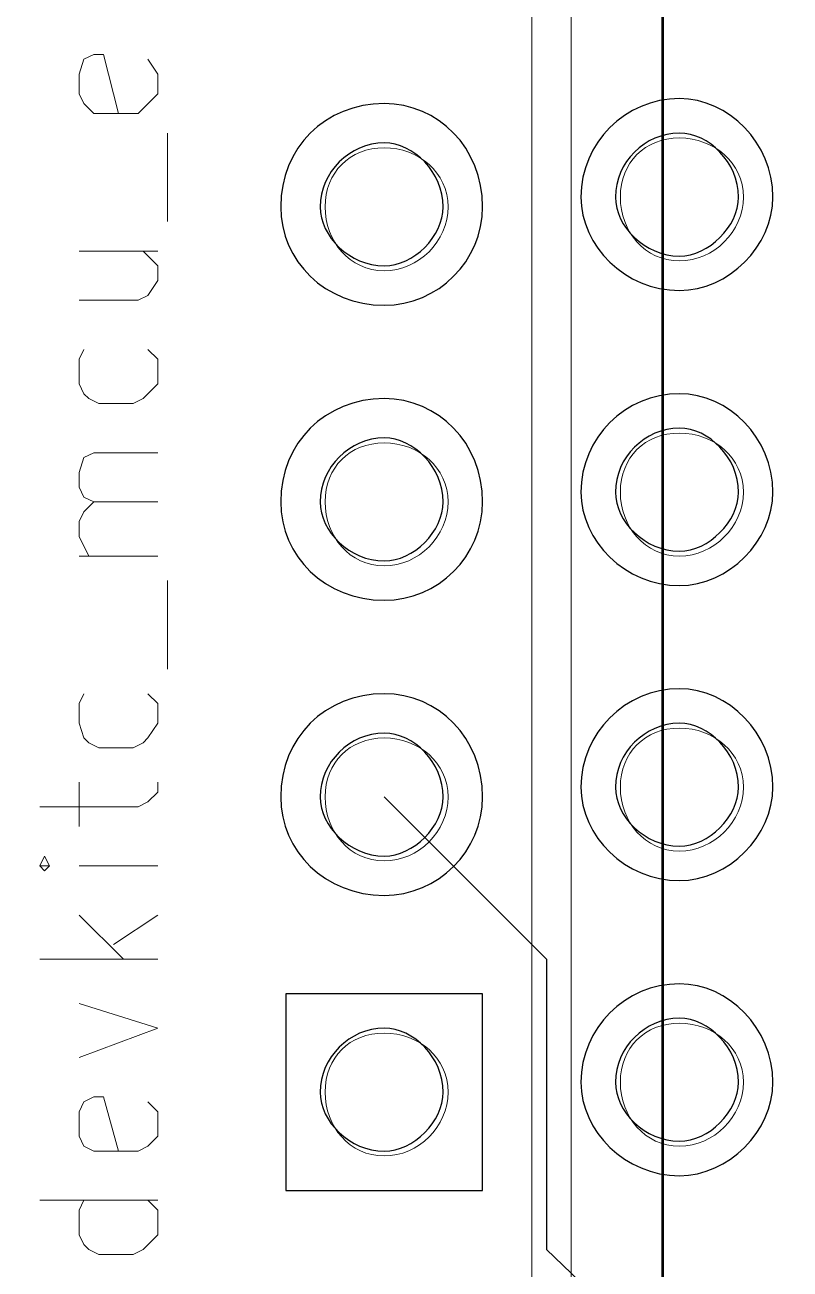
# Model space of a CAD drawing. Header units: centimetres. Extents: x -14.7 to 16.9, y -14.9 to 2.2.
# Drawn here: x -9.799 to -9.141, y -9.895 to -8.824 of the extents above; entities that cross this region are included whole.
import ezdxf

# ---------------------------------------------------------------- set-up
doc = ezdxf.new("R2010")
doc.units = ezdxf.units.CM
doc.header["$MEASUREMENT"] = 0
doc.layers.add('Layer 1', color=7, linetype='Continuous')

msp = doc.modelspace()

# ---------------------------------------------------------------- linework, layer by layer
at = {"layer": 'Layer 1', "lineweight": 53}
msp.add_lwpolyline([(-10.75, -13.7), (-9.25, -13.7), (-9.25, -6.3), (-10.75, -6.3), (-10.75, -13.7)], close=True, dxfattribs=at)
msp.add_open_spline([(-13.7, -13.2), (-13.7, -13.2), (-13.7, -6.8), (-13.7, -6.8), (-13.7, -6.8), (-13.7, -6.52386), (-13.47614, -6.3), (-13.2, -6.3), (-13.2, -6.3), (-13.2, -6.3), (-6.8, -6.3), (-6.8, -6.3), (-6.8, -6.3), (-6.52386, -6.3), (-6.3, -6.52386), (-6.3, -6.8), (-6.3, -6.8), (-6.3, -6.8), (-6.3, -13.2), (-6.3, -13.2), (-6.3, -13.2), (-6.3, -13.47614), (-6.52386, -13.7), (-6.8, -13.7), (-6.8, -13.7), (-6.8, -13.7), (-13.2, -13.7), (-13.2, -13.7), (-13.2, -13.7), (-13.47614, -13.7), (-13.7, -13.47614), (-13.7, -13.2)], degree=3, knots=[0, 0, 0, 0, 0.1111111, 0.1111111, 0.1111111, 0.1111111, 0.2222222, 0.2222222, 0.2222222, 0.2222222, 0.3333333, 0.3333333, 0.3333333, 0.3333333, 0.4444444, 0.4444444, 0.4444444, 0.4444444, 0.5555556, 0.5555556, 0.5555556, 0.5555556, 0.6666667, 0.6666667, 0.6666667, 0.6666667, 0.7777778, 0.7777778, 0.7777778, 0.7777778, 1, 1, 1, 1], dxfattribs=at)
at = {"layer": 'Layer 1', "color": 41, "lineweight": 13}
for points in [[(-9.36288, -7.57482), (-9.36288, -7.57482), (-9.36288, -11.38482), (-9.36288, -11.38482)], [(-9.32901, -8.83636), (-9.32901, -8.83636), (-9.32901, -8.87869), (-9.32901, -8.87869)], [(-9.32901, -9.08612), (-9.32901, -9.08612), (-9.32901, -9.12846), (-9.32901, -9.12846)], [(-9.32901, -9.33589), (-9.32901, -9.33589), (-9.32901, -9.37822), (-9.32901, -9.37822)], [(-9.32901, -9.59836), (-9.32901, -9.59836), (-9.32901, -9.63646), (-9.32901, -9.63646)], [(-9.32901, -9.84812), (-9.32901, -9.84812), (-9.32901, -9.88622), (-9.32901, -9.88622)]]:
    msp.add_open_spline(points, degree=3, dxfattribs=at)
at = {"layer": 'Layer 1', "color": 253, "lineweight": 13}
msp.add_open_spline([(-9.32901, -7.82882), (-9.32901, -7.82882), (-9.32901, -12.92576), (-9.32901, -12.92576)], degree=3, dxfattribs=at)
at = {"layer": 'Layer 1', "color": 41, "lineweight": 18}
for points, knots in [([(-9.69308, -8.85329), (-9.69308, -8.85329), (-9.68461, -8.86599), (-9.68461, -8.86599), (-9.68461, -8.86599), (-9.68461, -8.86599), (-9.68461, -8.88292), (-9.68461, -8.88292), (-9.68461, -8.88292), (-9.68461, -8.88292), (-9.70155, -8.89986), (-9.70155, -8.89986), (-9.70155, -8.89986), (-9.70155, -8.89986), (-9.73965, -8.89986), (-9.73965, -8.89986), (-9.73965, -8.89986), (-9.73965, -8.89986), (-9.74811, -8.89139), (-9.74811, -8.89139), (-9.74811, -8.89139), (-9.74811, -8.89139), (-9.75235, -8.88292), (-9.75235, -8.88292), (-9.75235, -8.88292), (-9.75235, -8.88292), (-9.75235, -8.86599), (-9.75235, -8.86599), (-9.75235, -8.86599), (-9.75235, -8.86599), (-9.74811, -8.85329), (-9.74811, -8.85329), (-9.74811, -8.85329), (-9.74811, -8.85329), (-9.73965, -8.84906), (-9.73965, -8.84906), (-9.73965, -8.84906), (-9.73965, -8.84906), (-9.73118, -8.84906), (-9.73118, -8.84906), (-9.73118, -8.84906), (-9.73118, -8.84906), (-9.71848, -8.89986), (-9.71848, -8.89986)], [0, 0, 0, 0, 0.0833333, 0.0833333, 0.0833333, 0.0833333, 0.1666667, 0.1666667, 0.1666667, 0.1666667, 0.25, 0.25, 0.25, 0.25, 0.3333333, 0.3333333, 0.3333333, 0.3333333, 0.4166667, 0.4166667, 0.4166667, 0.4166667, 0.5, 0.5, 0.5, 0.5, 0.5833333, 0.5833333, 0.5833333, 0.5833333, 0.6666667, 0.6666667, 0.6666667, 0.6666667, 0.75, 0.75, 0.75, 0.75, 0.8333333, 0.8333333, 0.8333333, 0.8333333, 1, 1, 1, 1]), ([(-9.75235, -9.06072), (-9.75235, -9.06072), (-9.70155, -9.06072), (-9.70155, -9.06072), (-9.70155, -9.06072), (-9.70155, -9.06072), (-9.69308, -9.05649), (-9.69308, -9.05649), (-9.69308, -9.05649), (-9.69308, -9.05649), (-9.68461, -9.04379), (-9.68461, -9.04379), (-9.68461, -9.04379), (-9.68461, -9.04379), (-9.68461, -9.03109), (-9.68461, -9.03109), (-9.68461, -9.03109), (-9.68461, -9.03109), (-9.69731, -9.01839), (-9.69731, -9.01839)], [0, 0, 0, 0, 0.1666667, 0.1666667, 0.1666667, 0.1666667, 0.3333333, 0.3333333, 0.3333333, 0.3333333, 0.5, 0.5, 0.5, 0.5, 0.6666667, 0.6666667, 0.6666667, 0.6666667, 1, 1, 1, 1]), ([(-9.69308, -9.10306), (-9.69308, -9.10306), (-9.68461, -9.11152), (-9.68461, -9.11152), (-9.68461, -9.11152), (-9.68461, -9.11152), (-9.68461, -9.13269), (-9.68461, -9.13269), (-9.68461, -9.13269), (-9.68461, -9.13269), (-9.69731, -9.14539), (-9.69731, -9.14539), (-9.69731, -9.14539), (-9.69731, -9.14539), (-9.70578, -9.14962), (-9.70578, -9.14962), (-9.70578, -9.14962), (-9.70578, -9.14962), (-9.73541, -9.14962), (-9.73541, -9.14962), (-9.73541, -9.14962), (-9.73541, -9.14962), (-9.74388, -9.14539), (-9.74388, -9.14539), (-9.74388, -9.14539), (-9.74388, -9.14539), (-9.74811, -9.14116), (-9.74811, -9.14116), (-9.74811, -9.14116), (-9.74811, -9.14116), (-9.75235, -9.13269), (-9.75235, -9.13269), (-9.75235, -9.13269), (-9.75235, -9.13269), (-9.75235, -9.11152), (-9.75235, -9.11152), (-9.75235, -9.11152), (-9.75235, -9.11152), (-9.74811, -9.10306), (-9.74811, -9.10306)], [0, 0, 0, 0, 0.0909091, 0.0909091, 0.0909091, 0.0909091, 0.1818182, 0.1818182, 0.1818182, 0.1818182, 0.2727273, 0.2727273, 0.2727273, 0.2727273, 0.3636364, 0.3636364, 0.3636364, 0.3636364, 0.4545455, 0.4545455, 0.4545455, 0.4545455, 0.5454545, 0.5454545, 0.5454545, 0.5454545, 0.6363636, 0.6363636, 0.6363636, 0.6363636, 0.7272727, 0.7272727, 0.7272727, 0.7272727, 0.8181818, 0.8181818, 0.8181818, 0.8181818, 1, 1, 1, 1]), ([(-9.73965, -9.23429), (-9.73965, -9.23429), (-9.74812, -9.23006), (-9.74812, -9.23006), (-9.74812, -9.23006), (-9.74812, -9.23006), (-9.75235, -9.22159), (-9.75235, -9.22159), (-9.75235, -9.22159), (-9.75235, -9.22159), (-9.75235, -9.20889), (-9.75235, -9.20889), (-9.75235, -9.20889), (-9.75235, -9.20889), (-9.74812, -9.19619), (-9.74812, -9.19619), (-9.74812, -9.19619), (-9.74812, -9.19619), (-9.73965, -9.19196), (-9.73965, -9.19196), (-9.73965, -9.19196), (-9.73965, -9.19196), (-9.68461, -9.19196), (-9.68461, -9.19196)], [0, 0, 0, 0, 0.1428571, 0.1428571, 0.1428571, 0.1428571, 0.2857143, 0.2857143, 0.2857143, 0.2857143, 0.4285714, 0.4285714, 0.4285714, 0.4285714, 0.5714286, 0.5714286, 0.5714286, 0.5714286, 0.7142857, 0.7142857, 0.7142857, 0.7142857, 1, 1, 1, 1]), ([(-9.74388, -9.28086), (-9.74388, -9.28086), (-9.75235, -9.26392), (-9.75235, -9.26392), (-9.75235, -9.26392), (-9.75235, -9.26392), (-9.75235, -9.25122), (-9.75235, -9.25122), (-9.75235, -9.25122), (-9.75235, -9.25122), (-9.74812, -9.24276), (-9.74812, -9.24276), (-9.74812, -9.24276), (-9.74812, -9.24276), (-9.73965, -9.23429), (-9.73965, -9.23429), (-9.73965, -9.23429), (-9.73965, -9.23429), (-9.68461, -9.23429), (-9.68461, -9.23429)], [0, 0, 0, 0, 0.1666667, 0.1666667, 0.1666667, 0.1666667, 0.3333333, 0.3333333, 0.3333333, 0.3333333, 0.5, 0.5, 0.5, 0.5, 0.6666667, 0.6666667, 0.6666667, 0.6666667, 1, 1, 1, 1]), ([(-9.69308, -9.39939), (-9.69308, -9.39939), (-9.68461, -9.40786), (-9.68461, -9.40786), (-9.68461, -9.40786), (-9.68461, -9.40786), (-9.68461, -9.42479), (-9.68461, -9.42479), (-9.68461, -9.42479), (-9.68461, -9.42479), (-9.69308, -9.43749), (-9.69308, -9.43749), (-9.69308, -9.43749), (-9.69308, -9.43749), (-9.69731, -9.44172), (-9.69731, -9.44172), (-9.69731, -9.44172), (-9.69731, -9.44172), (-9.70578, -9.44596), (-9.70578, -9.44596), (-9.70578, -9.44596), (-9.70578, -9.44596), (-9.73541, -9.44596), (-9.73541, -9.44596), (-9.73541, -9.44596), (-9.73541, -9.44596), (-9.74388, -9.44172), (-9.74388, -9.44172), (-9.74388, -9.44172), (-9.74388, -9.44172), (-9.74811, -9.43749), (-9.74811, -9.43749), (-9.74811, -9.43749), (-9.74811, -9.43749), (-9.75235, -9.42479), (-9.75235, -9.42479), (-9.75235, -9.42479), (-9.75235, -9.42479), (-9.75235, -9.40786), (-9.75235, -9.40786), (-9.75235, -9.40786), (-9.75235, -9.40786), (-9.74811, -9.39939), (-9.74811, -9.39939)], [0, 0, 0, 0, 0.0833333, 0.0833333, 0.0833333, 0.0833333, 0.1666667, 0.1666667, 0.1666667, 0.1666667, 0.25, 0.25, 0.25, 0.25, 0.3333333, 0.3333333, 0.3333333, 0.3333333, 0.4166667, 0.4166667, 0.4166667, 0.4166667, 0.5, 0.5, 0.5, 0.5, 0.5833333, 0.5833333, 0.5833333, 0.5833333, 0.6666667, 0.6666667, 0.6666667, 0.6666667, 0.75, 0.75, 0.75, 0.75, 0.8333333, 0.8333333, 0.8333333, 0.8333333, 1, 1, 1, 1]), ([(-9.78622, -9.49676), (-9.78622, -9.49676), (-9.70155, -9.49676), (-9.70155, -9.49676), (-9.70155, -9.49676), (-9.70155, -9.49676), (-9.69308, -9.49252), (-9.69308, -9.49252), (-9.69308, -9.49252), (-9.69308, -9.49252), (-9.68461, -9.48406), (-9.68461, -9.48406), (-9.68461, -9.48406), (-9.68461, -9.48406), (-9.68461, -9.47559), (-9.68461, -9.47559)], [0, 0, 0, 0, 0.2, 0.2, 0.2, 0.2, 0.4, 0.4, 0.4, 0.4, 0.6, 0.6, 0.6, 0.6, 1, 1, 1, 1]), ([(-9.78622, -9.54756), (-9.78622, -9.54756), (-9.78198, -9.55179), (-9.78198, -9.55179), (-9.78198, -9.55179), (-9.78198, -9.55179), (-9.77775, -9.54756), (-9.77775, -9.54756), (-9.77775, -9.54756), (-9.77775, -9.54756), (-9.78198, -9.53909), (-9.78198, -9.53909), (-9.78198, -9.53909), (-9.78198, -9.53909), (-9.78622, -9.54756), (-9.78622, -9.54756), (-9.78622, -9.54756), (-9.78622, -9.54756), (-9.77775, -9.54756), (-9.77775, -9.54756)], [0, 0, 0, 0, 0.1666667, 0.1666667, 0.1666667, 0.1666667, 0.3333333, 0.3333333, 0.3333333, 0.3333333, 0.5, 0.5, 0.5, 0.5, 0.6666667, 0.6666667, 0.6666667, 0.6666667, 1, 1, 1, 1]), ([(-9.75235, -9.71266), (-9.75235, -9.71266), (-9.68461, -9.68726), (-9.68461, -9.68726), (-9.68461, -9.68726), (-9.68461, -9.68726), (-9.75235, -9.66609), (-9.75235, -9.66609)], [0, 0, 0, 0, 0.3333333, 0.3333333, 0.3333333, 0.3333333, 1, 1, 1, 1]), ([(-9.69308, -9.75076), (-9.69308, -9.75076), (-9.68461, -9.75922), (-9.68461, -9.75922), (-9.68461, -9.75922), (-9.68461, -9.75922), (-9.68461, -9.78039), (-9.68461, -9.78039), (-9.68461, -9.78039), (-9.68461, -9.78039), (-9.69308, -9.78886), (-9.69308, -9.78886), (-9.69308, -9.78886), (-9.69308, -9.78886), (-9.70155, -9.79309), (-9.70155, -9.79309), (-9.70155, -9.79309), (-9.70155, -9.79309), (-9.73965, -9.79309), (-9.73965, -9.79309), (-9.73965, -9.79309), (-9.73965, -9.79309), (-9.74811, -9.78886), (-9.74811, -9.78886), (-9.74811, -9.78886), (-9.74811, -9.78886), (-9.75235, -9.78039), (-9.75235, -9.78039), (-9.75235, -9.78039), (-9.75235, -9.78039), (-9.75235, -9.75922), (-9.75235, -9.75922), (-9.75235, -9.75922), (-9.75235, -9.75922), (-9.74811, -9.75076), (-9.74811, -9.75076), (-9.74811, -9.75076), (-9.74811, -9.75076), (-9.73965, -9.74652), (-9.73965, -9.74652), (-9.73965, -9.74652), (-9.73965, -9.74652), (-9.73118, -9.74652), (-9.73118, -9.74652), (-9.73118, -9.74652), (-9.73118, -9.74652), (-9.71848, -9.79309), (-9.71848, -9.79309)], [0, 0, 0, 0, 0.0769231, 0.0769231, 0.0769231, 0.0769231, 0.1538462, 0.1538462, 0.1538462, 0.1538462, 0.2307692, 0.2307692, 0.2307692, 0.2307692, 0.3076923, 0.3076923, 0.3076923, 0.3076923, 0.3846154, 0.3846154, 0.3846154, 0.3846154, 0.4615385, 0.4615385, 0.4615385, 0.4615385, 0.5384615, 0.5384615, 0.5384615, 0.5384615, 0.6153846, 0.6153846, 0.6153846, 0.6153846, 0.6923077, 0.6923077, 0.6923077, 0.6923077, 0.7692308, 0.7692308, 0.7692308, 0.7692308, 0.8461538, 0.8461538, 0.8461538, 0.8461538, 1, 1, 1, 1]), ([(-9.69308, -9.83542), (-9.69308, -9.83542), (-9.68461, -9.84389), (-9.68461, -9.84389), (-9.68461, -9.84389), (-9.68461, -9.84389), (-9.68461, -9.86506), (-9.68461, -9.86506), (-9.68461, -9.86506), (-9.68461, -9.86506), (-9.69731, -9.87776), (-9.69731, -9.87776), (-9.69731, -9.87776), (-9.69731, -9.87776), (-9.70578, -9.88199), (-9.70578, -9.88199), (-9.70578, -9.88199), (-9.70578, -9.88199), (-9.73541, -9.88199), (-9.73541, -9.88199), (-9.73541, -9.88199), (-9.73541, -9.88199), (-9.74388, -9.87776), (-9.74388, -9.87776), (-9.74388, -9.87776), (-9.74388, -9.87776), (-9.74811, -9.87352), (-9.74811, -9.87352), (-9.74811, -9.87352), (-9.74811, -9.87352), (-9.75235, -9.86506), (-9.75235, -9.86506), (-9.75235, -9.86506), (-9.75235, -9.86506), (-9.75235, -9.84389), (-9.75235, -9.84389), (-9.75235, -9.84389), (-9.75235, -9.84389), (-9.74811, -9.83542), (-9.74811, -9.83542)], [0, 0, 0, 0, 0.0909091, 0.0909091, 0.0909091, 0.0909091, 0.1818182, 0.1818182, 0.1818182, 0.1818182, 0.2727273, 0.2727273, 0.2727273, 0.2727273, 0.3636364, 0.3636364, 0.3636364, 0.3636364, 0.4545455, 0.4545455, 0.4545455, 0.4545455, 0.5454545, 0.5454545, 0.5454545, 0.5454545, 0.6363636, 0.6363636, 0.6363636, 0.6363636, 0.7272727, 0.7272727, 0.7272727, 0.7272727, 0.8181818, 0.8181818, 0.8181818, 0.8181818, 1, 1, 1, 1])]:
    msp.add_open_spline(points, degree=3, knots=knots, dxfattribs=at)
at = {"layer": 'Layer 1', "color": 4}
for points in [[(-9.15545, -8.97182), (-9.15545, -9.01416), (-9.19355, -9.05226), (-9.23588, -9.05226), (-9.23588, -9.05226), (-9.28245, -9.05226), (-9.32055, -9.01416), (-9.32055, -8.97182), (-9.32055, -8.97182), (-9.32055, -8.92526), (-9.28245, -8.88716), (-9.23588, -8.88716), (-9.23588, -8.88716), (-9.19355, -8.88716), (-9.15545, -8.92526), (-9.15545, -8.97182)], [(-9.40521, -8.98029), (-9.40521, -9.02686), (-9.44331, -9.06496), (-9.48988, -9.06496), (-9.48988, -9.06496), (-9.54068, -9.06496), (-9.57878, -9.02686), (-9.57878, -8.98029), (-9.57878, -8.98029), (-9.57878, -8.92949), (-9.54068, -8.89139), (-9.48988, -8.89139), (-9.48988, -8.89139), (-9.44331, -8.89139), (-9.40521, -8.92949), (-9.40521, -8.98029)], [(-9.40521, -9.23429), (-9.40521, -9.28086), (-9.44331, -9.31896), (-9.48988, -9.31896), (-9.48988, -9.31896), (-9.54068, -9.31896), (-9.57878, -9.28086), (-9.57878, -9.23429), (-9.57878, -9.23429), (-9.57878, -9.18349), (-9.54068, -9.14539), (-9.48988, -9.14539), (-9.48988, -9.14539), (-9.44331, -9.14539), (-9.40521, -9.18349), (-9.40521, -9.23429)], [(-9.15545, -9.22582), (-9.15545, -9.26816), (-9.19355, -9.30626), (-9.23588, -9.30626), (-9.23588, -9.30626), (-9.28245, -9.30626), (-9.32055, -9.26816), (-9.32055, -9.22582), (-9.32055, -9.22582), (-9.32055, -9.17926), (-9.28245, -9.14116), (-9.23588, -9.14116), (-9.23588, -9.14116), (-9.19355, -9.14116), (-9.15545, -9.17926), (-9.15545, -9.22582)], [(-9.40521, -9.48829), (-9.40521, -9.53486), (-9.44331, -9.57296), (-9.48988, -9.57296), (-9.48988, -9.57296), (-9.54068, -9.57296), (-9.57878, -9.53486), (-9.57878, -9.48829), (-9.57878, -9.48829), (-9.57878, -9.43749), (-9.54068, -9.39939), (-9.48988, -9.39939), (-9.48988, -9.39939), (-9.44331, -9.39939), (-9.40521, -9.43749), (-9.40521, -9.48829)], [(-9.15545, -9.47982), (-9.15545, -9.52216), (-9.19355, -9.56026), (-9.23588, -9.56026), (-9.23588, -9.56026), (-9.28245, -9.56026), (-9.32055, -9.52216), (-9.32055, -9.47982), (-9.32055, -9.47982), (-9.32055, -9.43326), (-9.28245, -9.39516), (-9.23588, -9.39516), (-9.23588, -9.39516), (-9.19355, -9.39516), (-9.15545, -9.43326), (-9.15545, -9.47982)], [(-9.15545, -9.73382), (-9.15545, -9.77616), (-9.19355, -9.81426), (-9.23588, -9.81426), (-9.23588, -9.81426), (-9.28245, -9.81426), (-9.32055, -9.77616), (-9.32055, -9.73382), (-9.32055, -9.73382), (-9.32055, -9.68726), (-9.28245, -9.64916), (-9.23588, -9.64916), (-9.23588, -9.64916), (-9.19355, -9.64916), (-9.15545, -9.68726), (-9.15545, -9.73382)], [(-9.57455, -9.65762), (-9.57455, -9.65762), (-9.40521, -9.65762), (-9.40521, -9.65762), (-9.40521, -9.65762), (-9.40521, -9.65762), (-9.40521, -9.82696), (-9.40521, -9.82696), (-9.40521, -9.82696), (-9.40521, -9.82696), (-9.57455, -9.82696), (-9.57455, -9.82696), (-9.57455, -9.82696), (-9.57455, -9.82696), (-9.57455, -9.65762), (-9.57455, -9.65762)]]:
    msp.add_open_spline(points, degree=3, knots=[0, 0, 0, 0, 0.2, 0.2, 0.2, 0.2, 0.4, 0.4, 0.4, 0.4, 0.6, 0.6, 0.6, 0.6, 1, 1, 1, 1], dxfattribs=at)
at = {"layer": 'Layer 1', "color": 201}
for points in [[(-9.15545, -8.97182), (-9.15545, -9.01416), (-9.19355, -9.05226), (-9.23588, -9.05226), (-9.23588, -9.05226), (-9.28245, -9.05226), (-9.32055, -9.01416), (-9.32055, -8.97182), (-9.32055, -8.97182), (-9.32055, -8.92526), (-9.28245, -8.88716), (-9.23588, -8.88716), (-9.23588, -8.88716), (-9.19355, -8.88716), (-9.15545, -8.92526), (-9.15545, -8.97182)], [(-9.40521, -8.98029), (-9.40521, -9.02686), (-9.44331, -9.06496), (-9.48988, -9.06496), (-9.48988, -9.06496), (-9.54068, -9.06496), (-9.57878, -9.02686), (-9.57878, -8.98029), (-9.57878, -8.98029), (-9.57878, -8.92949), (-9.54068, -8.89139), (-9.48988, -8.89139), (-9.48988, -8.89139), (-9.44331, -8.89139), (-9.40521, -8.92949), (-9.40521, -8.98029)], [(-9.40521, -9.23429), (-9.40521, -9.28086), (-9.44331, -9.31896), (-9.48988, -9.31896), (-9.48988, -9.31896), (-9.54068, -9.31896), (-9.57878, -9.28086), (-9.57878, -9.23429), (-9.57878, -9.23429), (-9.57878, -9.18349), (-9.54068, -9.14539), (-9.48988, -9.14539), (-9.48988, -9.14539), (-9.44331, -9.14539), (-9.40521, -9.18349), (-9.40521, -9.23429)], [(-9.15545, -9.22582), (-9.15545, -9.26816), (-9.19355, -9.30626), (-9.23588, -9.30626), (-9.23588, -9.30626), (-9.28245, -9.30626), (-9.32055, -9.26816), (-9.32055, -9.22582), (-9.32055, -9.22582), (-9.32055, -9.17926), (-9.28245, -9.14116), (-9.23588, -9.14116), (-9.23588, -9.14116), (-9.19355, -9.14116), (-9.15545, -9.17926), (-9.15545, -9.22582)], [(-9.40521, -9.48829), (-9.40521, -9.53486), (-9.44331, -9.57296), (-9.48988, -9.57296), (-9.48988, -9.57296), (-9.54068, -9.57296), (-9.57878, -9.53486), (-9.57878, -9.48829), (-9.57878, -9.48829), (-9.57878, -9.43749), (-9.54068, -9.39939), (-9.48988, -9.39939), (-9.48988, -9.39939), (-9.44331, -9.39939), (-9.40521, -9.43749), (-9.40521, -9.48829)], [(-9.15545, -9.47982), (-9.15545, -9.52216), (-9.19355, -9.56026), (-9.23588, -9.56026), (-9.23588, -9.56026), (-9.28245, -9.56026), (-9.32055, -9.52216), (-9.32055, -9.47982), (-9.32055, -9.47982), (-9.32055, -9.43326), (-9.28245, -9.39516), (-9.23588, -9.39516), (-9.23588, -9.39516), (-9.19355, -9.39516), (-9.15545, -9.43326), (-9.15545, -9.47982)], [(-9.15545, -9.73382), (-9.15545, -9.77616), (-9.19355, -9.81426), (-9.23588, -9.81426), (-9.23588, -9.81426), (-9.28245, -9.81426), (-9.32055, -9.77616), (-9.32055, -9.73382), (-9.32055, -9.73382), (-9.32055, -9.68726), (-9.28245, -9.64916), (-9.23588, -9.64916), (-9.23588, -9.64916), (-9.19355, -9.64916), (-9.15545, -9.68726), (-9.15545, -9.73382)], [(-9.57455, -9.65762), (-9.57455, -9.65762), (-9.40521, -9.65762), (-9.40521, -9.65762), (-9.40521, -9.65762), (-9.40521, -9.65762), (-9.40521, -9.82696), (-9.40521, -9.82696), (-9.40521, -9.82696), (-9.40521, -9.82696), (-9.57455, -9.82696), (-9.57455, -9.82696), (-9.57455, -9.82696), (-9.57455, -9.82696), (-9.57455, -9.65762), (-9.57455, -9.65762)]]:
    msp.add_open_spline(points, degree=3, knots=[0, 0, 0, 0, 0.2, 0.2, 0.2, 0.2, 0.4, 0.4, 0.4, 0.4, 0.6, 0.6, 0.6, 0.6, 1, 1, 1, 1], dxfattribs=at)
at = {"layer": 'Layer 1', "color": 40}
for points in [[(-9.15545, -8.97182), (-9.15545, -9.01416), (-9.19355, -9.05226), (-9.23588, -9.05226), (-9.23588, -9.05226), (-9.28245, -9.05226), (-9.32055, -9.01416), (-9.32055, -8.97182), (-9.32055, -8.97182), (-9.32055, -8.92526), (-9.28245, -8.88716), (-9.23588, -8.88716), (-9.23588, -8.88716), (-9.19355, -8.88716), (-9.15545, -8.92526), (-9.15545, -8.97182)], [(-9.40521, -8.98029), (-9.40521, -9.02686), (-9.44331, -9.06496), (-9.48988, -9.06496), (-9.48988, -9.06496), (-9.54068, -9.06496), (-9.57878, -9.02686), (-9.57878, -8.98029), (-9.57878, -8.98029), (-9.57878, -8.92949), (-9.54068, -8.89139), (-9.48988, -8.89139), (-9.48988, -8.89139), (-9.44331, -8.89139), (-9.40521, -8.92949), (-9.40521, -8.98029)], [(-9.40521, -9.23429), (-9.40521, -9.28086), (-9.44331, -9.31896), (-9.48988, -9.31896), (-9.48988, -9.31896), (-9.54068, -9.31896), (-9.57878, -9.28086), (-9.57878, -9.23429), (-9.57878, -9.23429), (-9.57878, -9.18349), (-9.54068, -9.14539), (-9.48988, -9.14539), (-9.48988, -9.14539), (-9.44331, -9.14539), (-9.40521, -9.18349), (-9.40521, -9.23429)], [(-9.15545, -9.22582), (-9.15545, -9.26816), (-9.19355, -9.30626), (-9.23588, -9.30626), (-9.23588, -9.30626), (-9.28245, -9.30626), (-9.32055, -9.26816), (-9.32055, -9.22582), (-9.32055, -9.22582), (-9.32055, -9.17926), (-9.28245, -9.14116), (-9.23588, -9.14116), (-9.23588, -9.14116), (-9.19355, -9.14116), (-9.15545, -9.17926), (-9.15545, -9.22582)], [(-9.40521, -9.48829), (-9.40521, -9.53486), (-9.44331, -9.57296), (-9.48988, -9.57296), (-9.48988, -9.57296), (-9.54068, -9.57296), (-9.57878, -9.53486), (-9.57878, -9.48829), (-9.57878, -9.48829), (-9.57878, -9.43749), (-9.54068, -9.39939), (-9.48988, -9.39939), (-9.48988, -9.39939), (-9.44331, -9.39939), (-9.40521, -9.43749), (-9.40521, -9.48829)], [(-9.15545, -9.47982), (-9.15545, -9.52216), (-9.19355, -9.56026), (-9.23588, -9.56026), (-9.23588, -9.56026), (-9.28245, -9.56026), (-9.32055, -9.52216), (-9.32055, -9.47982), (-9.32055, -9.47982), (-9.32055, -9.43326), (-9.28245, -9.39516), (-9.23588, -9.39516), (-9.23588, -9.39516), (-9.19355, -9.39516), (-9.15545, -9.43326), (-9.15545, -9.47982)], [(-9.15545, -9.73382), (-9.15545, -9.77616), (-9.19355, -9.81426), (-9.23588, -9.81426), (-9.23588, -9.81426), (-9.28245, -9.81426), (-9.32055, -9.77616), (-9.32055, -9.73382), (-9.32055, -9.73382), (-9.32055, -9.68726), (-9.28245, -9.64916), (-9.23588, -9.64916), (-9.23588, -9.64916), (-9.19355, -9.64916), (-9.15545, -9.68726), (-9.15545, -9.73382)], [(-9.57455, -9.65762), (-9.57455, -9.65762), (-9.40521, -9.65762), (-9.40521, -9.65762), (-9.40521, -9.65762), (-9.40521, -9.65762), (-9.40521, -9.82696), (-9.40521, -9.82696), (-9.40521, -9.82696), (-9.40521, -9.82696), (-9.57455, -9.82696), (-9.57455, -9.82696), (-9.57455, -9.82696), (-9.57455, -9.82696), (-9.57455, -9.65762), (-9.57455, -9.65762)]]:
    msp.add_open_spline(points, degree=3, knots=[0, 0, 0, 0, 0.2, 0.2, 0.2, 0.2, 0.4, 0.4, 0.4, 0.4, 0.6, 0.6, 0.6, 0.6, 1, 1, 1, 1], dxfattribs=at)
at = {"layer": 'Layer 1', "color": 41, "lineweight": 18}
for points in [[(-9.67615, -8.99299), (-9.67615, -8.99299), (-9.67615, -8.91679), (-9.67615, -8.91679)], [(-9.75235, -9.01839), (-9.75235, -9.01839), (-9.68461, -9.01839), (-9.68461, -9.01839)], [(-9.68461, -9.28086), (-9.68461, -9.28086), (-9.75235, -9.28086), (-9.75235, -9.28086)], [(-9.67615, -9.37822), (-9.67615, -9.37822), (-9.67615, -9.30202), (-9.67615, -9.30202)], [(-9.75235, -9.51369), (-9.75235, -9.51369), (-9.75235, -9.47559), (-9.75235, -9.47559)], [(-9.68461, -9.54756), (-9.68461, -9.54756), (-9.75235, -9.54756), (-9.75235, -9.54756)], [(-9.75235, -9.58989), (-9.75235, -9.58989), (-9.71425, -9.62799), (-9.71425, -9.62799)], [(-9.72271, -9.61529), (-9.72271, -9.61529), (-9.68461, -9.58989), (-9.68461, -9.58989)], [(-9.68461, -9.62799), (-9.68461, -9.62799), (-9.78622, -9.62799), (-9.78622, -9.62799)], [(-9.68461, -9.83542), (-9.68461, -9.83542), (-9.78622, -9.83542), (-9.78622, -9.83542)]]:
    msp.add_open_spline(points, degree=3, dxfattribs=at)
at = {"layer": 'Layer 1'}
for points in [[(-9.18508, -8.97182), (-9.18508, -8.99722), (-9.21048, -9.02262), (-9.23588, -9.02262), (-9.23588, -9.02262), (-9.26551, -9.02262), (-9.29091, -8.99722), (-9.29091, -8.97182), (-9.29091, -8.97182), (-9.29091, -8.94219), (-9.26551, -8.91679), (-9.23588, -8.91679), (-9.23588, -8.91679), (-9.21048, -8.91679), (-9.18508, -8.94219), (-9.18508, -8.97182)], [(-9.43908, -8.98029), (-9.43908, -9.00569), (-9.46448, -9.03109), (-9.48988, -9.03109), (-9.48988, -9.03109), (-9.51952, -9.03109), (-9.54492, -9.00569), (-9.54492, -8.98029), (-9.54492, -8.98029), (-9.54492, -8.95066), (-9.51952, -8.92526), (-9.48988, -8.92526), (-9.48988, -8.92526), (-9.46448, -8.92526), (-9.43908, -8.95066), (-9.43908, -8.98029)], [(-9.18508, -9.22582), (-9.18508, -9.25122), (-9.21048, -9.27662), (-9.23588, -9.27662), (-9.23588, -9.27662), (-9.26551, -9.27662), (-9.29091, -9.25122), (-9.29091, -9.22582), (-9.29091, -9.22582), (-9.29091, -9.19619), (-9.26551, -9.17079), (-9.23588, -9.17079), (-9.23588, -9.17079), (-9.21048, -9.17079), (-9.18508, -9.19619), (-9.18508, -9.22582)], [(-9.43908, -9.23429), (-9.43908, -9.25969), (-9.46448, -9.28509), (-9.48988, -9.28509), (-9.48988, -9.28509), (-9.51952, -9.28509), (-9.54492, -9.25969), (-9.54492, -9.23429), (-9.54492, -9.23429), (-9.54492, -9.20466), (-9.51952, -9.17926), (-9.48988, -9.17926), (-9.48988, -9.17926), (-9.46448, -9.17926), (-9.43908, -9.20466), (-9.43908, -9.23429)], [(-9.18508, -9.47982), (-9.18508, -9.50522), (-9.21048, -9.53062), (-9.23588, -9.53062), (-9.23588, -9.53062), (-9.26551, -9.53062), (-9.29091, -9.50522), (-9.29091, -9.47982), (-9.29091, -9.47982), (-9.29091, -9.45019), (-9.26551, -9.42479), (-9.23588, -9.42479), (-9.23588, -9.42479), (-9.21048, -9.42479), (-9.18508, -9.45019), (-9.18508, -9.47982)], [(-9.43908, -9.48829), (-9.43908, -9.51369), (-9.46448, -9.53909), (-9.48988, -9.53909), (-9.48988, -9.53909), (-9.51952, -9.53909), (-9.54492, -9.51369), (-9.54492, -9.48829), (-9.54492, -9.48829), (-9.54492, -9.45866), (-9.51952, -9.43326), (-9.48988, -9.43326), (-9.48988, -9.43326), (-9.46448, -9.43326), (-9.43908, -9.45866), (-9.43908, -9.48829)], [(-9.18508, -9.73382), (-9.18508, -9.75922), (-9.21048, -9.78462), (-9.23588, -9.78462), (-9.23588, -9.78462), (-9.26551, -9.78462), (-9.29091, -9.75922), (-9.29091, -9.73382), (-9.29091, -9.73382), (-9.29091, -9.70419), (-9.26551, -9.67879), (-9.23588, -9.67879), (-9.23588, -9.67879), (-9.21048, -9.67879), (-9.18508, -9.70419), (-9.18508, -9.73382)], [(-9.43908, -9.74229), (-9.43908, -9.76769), (-9.46448, -9.79309), (-9.48988, -9.79309), (-9.48988, -9.79309), (-9.51952, -9.79309), (-9.54492, -9.76769), (-9.54492, -9.74229), (-9.54492, -9.74229), (-9.54492, -9.71266), (-9.51952, -9.68726), (-9.48988, -9.68726), (-9.48988, -9.68726), (-9.46448, -9.68726), (-9.43908, -9.71266), (-9.43908, -9.74229)]]:
    msp.add_open_spline(points, degree=3, knots=[0, 0, 0, 0, 0.2, 0.2, 0.2, 0.2, 0.4, 0.4, 0.4, 0.4, 0.6, 0.6, 0.6, 0.6, 1, 1, 1, 1], dxfattribs=at)
at = {"layer": 'Layer 1', "color": 40, "lineweight": 5}
for points in [[(-9.18085, -8.97182), (-9.18085, -9.00146), (-9.20625, -9.02686), (-9.23588, -9.02686), (-9.23588, -9.02686), (-9.26552, -9.02686), (-9.28668, -9.00146), (-9.28668, -8.97182), (-9.28668, -8.97182), (-9.28668, -8.94219), (-9.26552, -8.92102), (-9.23588, -8.92102), (-9.23588, -8.92102), (-9.20625, -8.92102), (-9.18085, -8.94219), (-9.18085, -8.97182)], [(-9.43485, -8.98029), (-9.43485, -9.00992), (-9.46025, -9.03532), (-9.48988, -9.03532), (-9.48988, -9.03532), (-9.51951, -9.03532), (-9.54068, -9.00992), (-9.54068, -8.98029), (-9.54068, -8.98029), (-9.54068, -8.95066), (-9.51951, -8.92949), (-9.48988, -8.92949), (-9.48988, -8.92949), (-9.46025, -8.92949), (-9.43485, -8.95066), (-9.43485, -8.98029)], [(-9.18085, -9.22582), (-9.18085, -9.25546), (-9.20625, -9.28086), (-9.23588, -9.28086), (-9.23588, -9.28086), (-9.26552, -9.28086), (-9.28668, -9.25546), (-9.28668, -9.22582), (-9.28668, -9.22582), (-9.28668, -9.19619), (-9.26552, -9.17502), (-9.23588, -9.17502), (-9.23588, -9.17502), (-9.20625, -9.17502), (-9.18085, -9.19619), (-9.18085, -9.22582)], [(-9.43485, -9.23429), (-9.43485, -9.26392), (-9.46025, -9.28932), (-9.48988, -9.28932), (-9.48988, -9.28932), (-9.51951, -9.28932), (-9.54068, -9.26392), (-9.54068, -9.23429), (-9.54068, -9.23429), (-9.54068, -9.20466), (-9.51951, -9.18349), (-9.48988, -9.18349), (-9.48988, -9.18349), (-9.46025, -9.18349), (-9.43485, -9.20466), (-9.43485, -9.23429)], [(-9.18085, -9.47982), (-9.18085, -9.50946), (-9.20625, -9.53486), (-9.23588, -9.53486), (-9.23588, -9.53486), (-9.26552, -9.53486), (-9.28668, -9.50946), (-9.28668, -9.47982), (-9.28668, -9.47982), (-9.28668, -9.45019), (-9.26552, -9.42902), (-9.23588, -9.42902), (-9.23588, -9.42902), (-9.20625, -9.42902), (-9.18085, -9.45019), (-9.18085, -9.47982)], [(-9.43485, -9.48829), (-9.43485, -9.51792), (-9.46025, -9.54332), (-9.48988, -9.54332), (-9.48988, -9.54332), (-9.51951, -9.54332), (-9.54068, -9.51792), (-9.54068, -9.48829), (-9.54068, -9.48829), (-9.54068, -9.45866), (-9.51951, -9.43749), (-9.48988, -9.43749), (-9.48988, -9.43749), (-9.46025, -9.43749), (-9.43485, -9.45866), (-9.43485, -9.48829)], [(-9.43485, -9.74229), (-9.43485, -9.77192), (-9.46025, -9.79732), (-9.48988, -9.79732), (-9.48988, -9.79732), (-9.51951, -9.79732), (-9.54068, -9.77192), (-9.54068, -9.74229), (-9.54068, -9.74229), (-9.54068, -9.71266), (-9.51951, -9.69149), (-9.48988, -9.69149), (-9.48988, -9.69149), (-9.46025, -9.69149), (-9.43485, -9.71266), (-9.43485, -9.74229)], [(-9.18085, -9.73382), (-9.18085, -9.76346), (-9.20625, -9.78886), (-9.23588, -9.78886), (-9.23588, -9.78886), (-9.26552, -9.78886), (-9.28668, -9.76346), (-9.28668, -9.73382), (-9.28668, -9.73382), (-9.28668, -9.70419), (-9.26552, -9.68302), (-9.23588, -9.68302), (-9.23588, -9.68302), (-9.20625, -9.68302), (-9.18085, -9.70419), (-9.18085, -9.73382)]]:
    msp.add_open_spline(points, degree=3, knots=[0, 0, 0, 0, 0.2, 0.2, 0.2, 0.2, 0.4, 0.4, 0.4, 0.4, 0.6, 0.6, 0.6, 0.6, 1, 1, 1, 1], dxfattribs=at)
at = {"layer": 'Layer 1', "color": 22, "lineweight": 25}
for points in [[(-9.48988, -9.48829), (-9.48988, -9.48829), (-9.35018, -9.62799), (-9.35018, -9.62799)], [(-9.35018, -9.62799), (-9.35018, -9.62799), (-9.35018, -9.87776), (-9.35018, -9.87776)], [(-9.35018, -9.87776), (-9.35018, -9.87776), (-9.23588, -9.98782), (-9.23588, -9.98782)]]:
    msp.add_open_spline(points, degree=3, dxfattribs=at)

doc.saveas('drawing.dxf')
